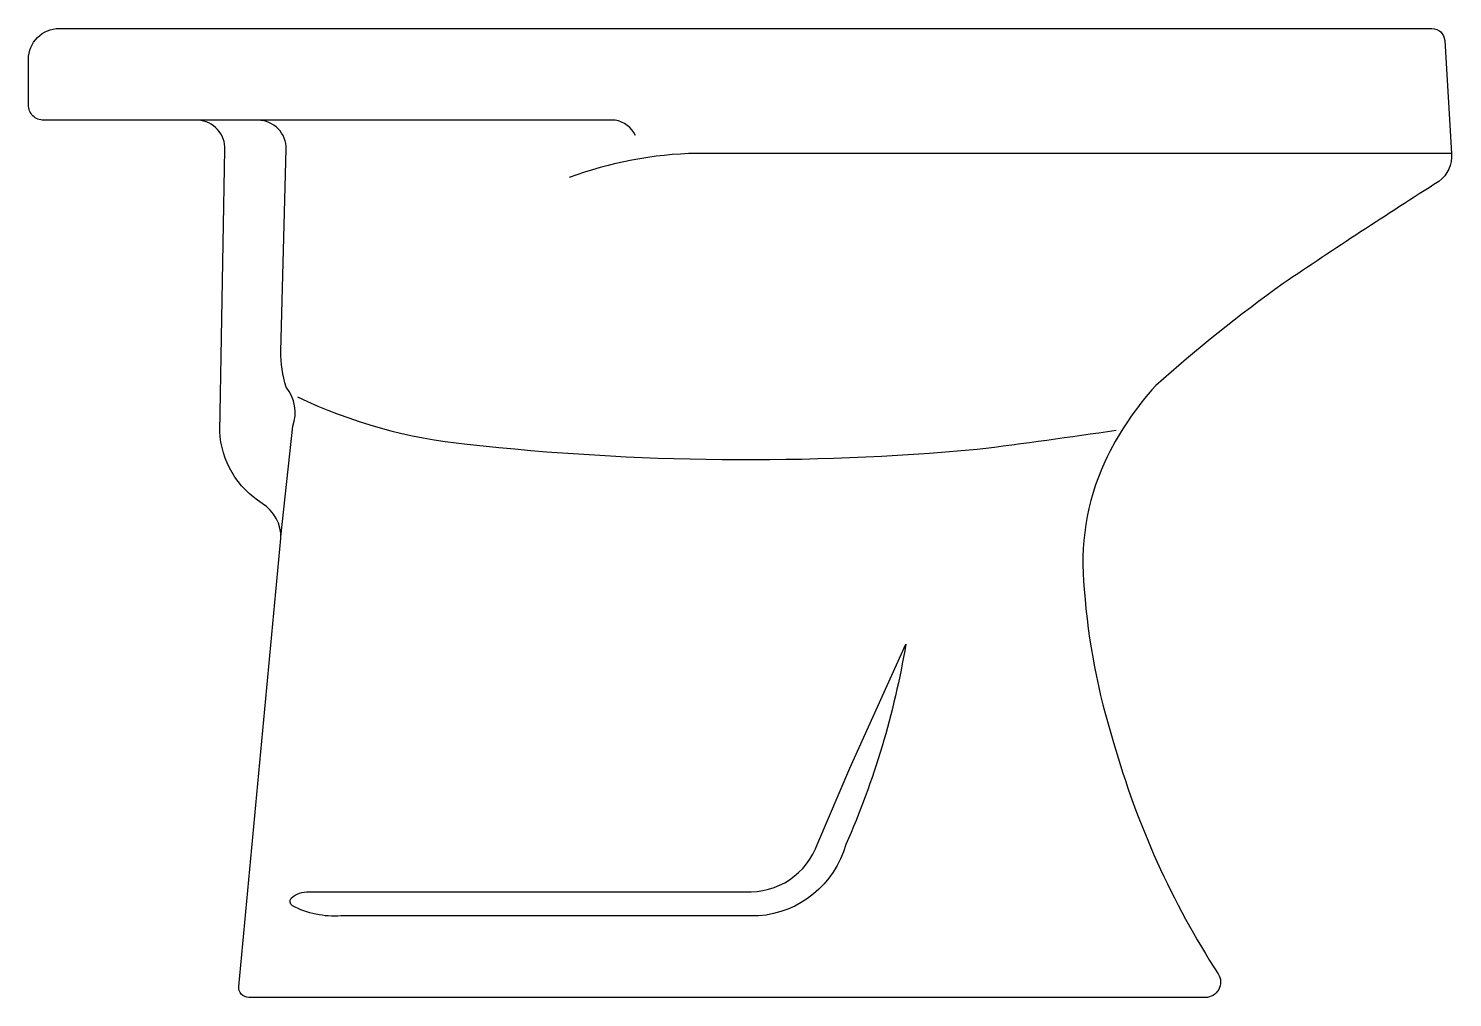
# Model space of a CAD drawing. Extents: x -851.836 to -851.278, y 508.601 to 508.981.
import ezdxf

# ---------------------------------------------------------------- set-up
doc = ezdxf.new("R2010")
doc.units = 0
doc.header["$LTSCALE"] = 50
doc.header["$MEASUREMENT"] = 0
for name, color, linetype in [('A-PECAS', 2, 'CONTINUOUS'), ('A-PEÇAS', 2, 'CONTINUOUS'), ('ESC1-50', 1, 'CONTINUOUS')]:
    doc.layers.add(name, color=color, linetype=linetype)

# ---------------------------------------------------------------- blocks, each defined once
blk = doc.blocks.new('B-9-D')
at = {"layer": 'A-PECAS'}
blk.add_lwpolyline([(0.40023, 0.0457, 0.075034), (0.44121, -0.04504, -0.594262), (0.43617, -0.0543), (0.06113, -0.0543, -0.442071), (0.05715, -0.04993), (0.07373, 0.1257, 0.266582), (0.06633, 0.13949, -0.245859), (0.04973, 0.1677), (0.05173, 0.2782, 0.414214), (0.04123, 0.2897), (-0.01927, 0.2897, -0.414214), (-0.02527, 0.2957), (-0.02527, 0.3137, -0.414214), (-0.01327, 0.3257), (0.52503, 0.3257, -0.396415), (0.53002, 0.321), (0.53273, 0.2767, -0.261371), (0.52773, 0.2657, 0.007518), (0.46673, 0.2257, 0.025624), (0.41673, 0.1857, 0.074456), (0.39673, 0.1557, 0.136569), (0.38873, 0.1057, 0.059478)], format="xyb", close=True, dxfattribs=at)
at = {"layer": 'ESC1-50'}
for points in [[(0.21273, 0.2837, 0.253201), (0.20473, 0.2897), (-0.01927, 0.2897, -0.414214)], [(0.07374, 0.1264), (0.07837, 0.16979, 0.265993), (0.07575, 0.18506, -0.08247), (0.07373, 0.1992), (0.07575, 0.27842, 0.421694), (0.06476, 0.2897), (0.04123, 0.2897, -0.414214)], [(0.53273, 0.2767), (0.23673, 0.2767, 0.085431), (0.18673, 0.2672)], [(0.08023, 0.1812, 0.086646), (0.14673, 0.1627, 0.049995), (0.34673, 0.1607, 0.005291), (0.40123, 0.1682)]]:
    blk.add_lwpolyline(points, format="xyb", dxfattribs=at)
blk.add_lwpolyline([(0.09723, -0.0223, -0.141586), (0.07823, -0.0183, -0.412695), (0.07773, -0.0153, -0.184237), (0.08473, -0.0128), (0.25573, -0.0128, 0.335719), (0.28423, 0.0062), (0.29673, 0.0357), (0.31873, 0.0842, -0.061831), (0.29523, 0.0057, -0.314896), (0.26092, -0.0223)], format="xyb", close=True, dxfattribs=at)

msp = doc.modelspace()

# ---------------------------------------------------------------- block references
at = {"layer": 'A-PEÇAS'}
msp.add_blockref('B-9-D', (-851.81089, 508.65518), dxfattribs=at)

doc.saveas('drawing.dxf')
